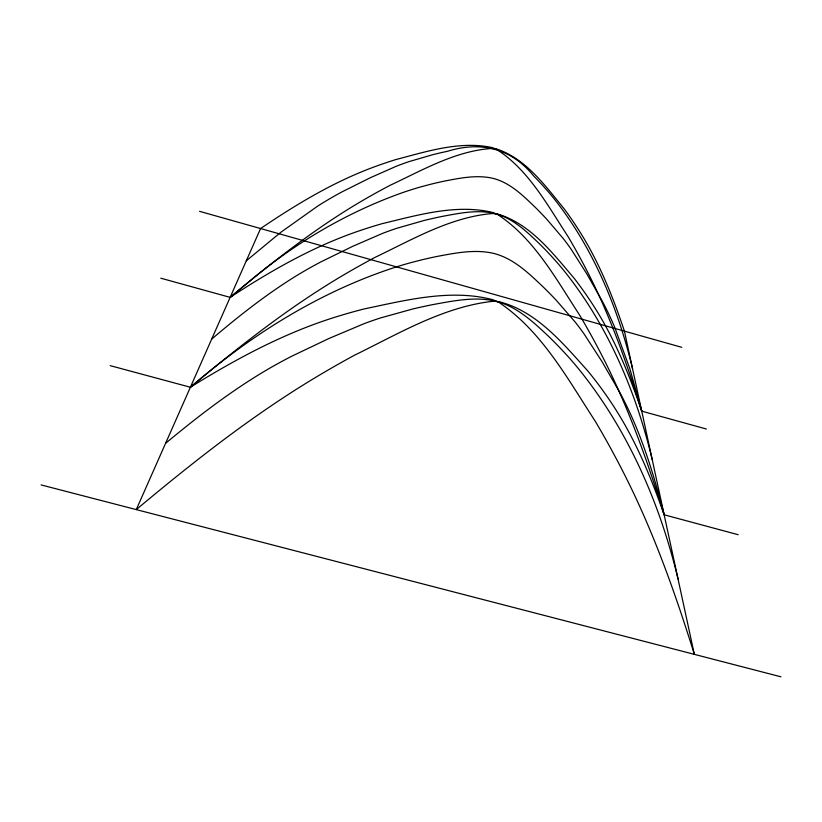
<?xml version="1.0" encoding="UTF-8"?>
<svg xmlns="http://www.w3.org/2000/svg" width="822" height="822" viewBox="0 0 822 822"><rect width="100%" height="100%" fill="white"/><g stroke="black" fill="none" stroke-linecap="round" stroke-linejoin="round"><path stroke-width="1.23" d="M246.302 260.81L280.898 232.236L317.508 206.23A360.796 314.323 -1.7 0 1 342.199 191.773L370.27 177.758L396.43 166.198A249.035 223.882 -0.2 0 1 408.688 161.718L432.619 154.731A351.313 307.079 -1.7 0 1 447.733 151.238C481.065 140.809 511.469 148.546 533.663 175.949A311.096 277.384 13.6 0 1 542.982 185.762L547.729 191.115A275 247.412 12.4 0 1 559.844 206.188C595.734 254.234 618.658 310.654 632.55 368.729M211.675 339.116C237.383 317.241 263.913 296.208 292.509 278.196A408.832 344.747 -1.4 0 1 320.662 262.013L352.741 246.302L382.672 233.345A283.22 247.371 0.1 0 1 396.707 228.311L424.142 220.471A398.238 337.071 -1.3 0 1 441.486 216.556C460.269 213.052 480.233 208.654 498.975 214.737C515.25 220.378 527.929 232.708 540.085 244.422A354.015 306.627 12.5 0 1 550.74 255.457L556.175 261.478A313.141 273.932 11.3 0 1 570.006 278.401C610.53 331.698 636.639 394.529 652.165 459.395M165.571 443.356C195.317 418.593 226.019 394.827 259.033 374.555A471.766 380.678 -1.1 0 1 291.779 356.203L329.19 338.376L364.167 323.642A328.327 275.76 0.3 0 1 380.596 317.919L412.716 309A459.775 372.592 -1 0 1 433.06 304.561C455.141 300.575 478.517 295.571 500.536 302.547C519.504 308.949 534.434 323.036 548.716 336.496A410.784 342.024 11.5 0 1 561.169 349.083L567.509 355.936A363.653 306.174 10.4 0 1 583.63 375.192C630.135 434.9 660.456 505.653 678.047 578.996M41.1 484.918L780.9 676.804M110.169 365.646L190.385 387.244C237.322 358.176 286.529 331.728 339.62 315.792A763.905 555.261 37.7 0 1 364.3 308.908C405.873 300.236 450.394 288.666 492.584 299.65A56.132 48.919 56.5 0 1 499.303 302.63C542.037 331.513 567.817 379.137 595.354 421.398A661.741 469.485 55.8 0 1 611.249 449.346L617.014 460.073A626.22 449.5 55.6 0 1 635.92 498.111C659.408 548.593 677.79 601.252 694.343 654.353L624.422 331.153C614.907 302.825 604.108 274.805 589.723 248.563A578.123 435.814 -20 0 0 577.815 228.588L574.136 222.968A626.066 467.04 -18.7 0 0 563.81 208.356C545.14 185.71 525.885 158.759 496.889 149.09A41.891 34.534 -45.4 0 0 491.916 148.453C455.552 150.837 422.59 170.103 390.245 185.238A483.85 336.784 -36.2 0 0 369.15 196.766C319.265 225.064 274.014 260.646 230.139 297.369L160.814 278.196M738.146 534.701L664.145 514.778C652.524 481.548 639.136 448.74 621.155 418.388A818.116 532.101 -17.9 0 0 605.978 394.899L601.242 388.292A893.915 571.557 -16.8 0 0 587.905 371.071C563.183 343.596 536.663 311.271 499.293 301.787A56.112 43.443 -38.8 0 0 492.584 301.325C443.068 306.945 398.608 333.67 354.59 355.176A625.48 383.74 -33.6 0 0 325.82 371.369C258.087 410.805 196.273 459.426 136.267 509.609L260.574 228.537C297.05 203.866 335.181 180.881 376.795 165.972A556.381 451.412 41.1 0 1 395.608 159.643C426.577 151.546 459.714 140.685 491.905 147.528A41.912 37.576 68.5 0 1 496.899 149.553C528.762 170.154 547.668 205.469 567.961 236.438A513.688 395.156 59.9 0 1 579.736 257.152L584 265.105A484.959 376.733 59.8 0 1 598.026 293.444C615.627 331.472 629.333 371.154 641.725 411.144L706.355 429.012M199.541 211.326L681.777 347.326M249.97 280.888L230.139 297.369C271.178 270.592 314.148 245.881 360.827 230.314A643.184 498.358 39.2 0 1 382.189 223.656C417.679 215.169 455.676 203.825 492.193 212.333A47.912 42.58 62.7 0 1 497.927 214.737C534.434 238.801 556.247 279.357 579.613 315.103A577.907 429.731 57.8 0 1 593.145 338.89L598.046 348.035A546.147 410.497 57.7 0 1 614.147 380.514C634.265 423.895 649.976 469.157 664.145 514.778C655.987 482.853 646.565 451.134 633.505 420.833A451.566 376.877 13.3 0 0 619.552 392.012L601.807 361.31L584.052 333.896A308.774 266.893 9.8 0 0 575.02 321.864L556.001 299.999A439.38 368.153 13.1 0 0 543.229 287.001C528.69 273.223 513.38 258.221 493.303 253.31C474.654 249.097 455.46 252.981 437.016 256.454A371.534 313.079 -0.8 0 0 420.134 260.255L411.257 262.547A330.259 281.463 -0.4 0 0 387.511 269.842C314.528 294.893 248.552 336.938 190.385 387.254C241.072 344.85 293.331 303.75 350.778 270.798A545.13 359.8 -34.8 0 1 375.12 257.327C412.408 239.541 450.261 217.162 492.203 213.545A47.933 38.552 -42.1 0 1 497.916 214.131C530.591 223.923 552.898 253.423 574.167 278.298A735.228 514.377 -17.5 0 1 585.809 294.163L589.949 300.256A676.516 479.616 -18.8 0 1 603.297 321.916C619.295 350.162 631.245 380.483 641.725 411.144L629.816 368.626L614.537 326.879A393.759 340.565 14.3 0 0 602.3 301.171L586.795 273.839L571.331 249.508A268.619 239.736 10.7 0 0 563.481 238.842L546.99 219.495A383.021 332.437 14.1 0 0 535.944 208.007C523.429 195.924 510.277 182.679 492.851 178.312C476.77 174.613 460.197 178.055 444.322 181.128A324.433 283.241 -1.1 0 0 429.752 184.498L422.087 186.532A288.029 253.998 -0.7 0 0 401.578 192.985C346.206 212.754 294.995 243.148 249.97 280.888"/></g></svg>
